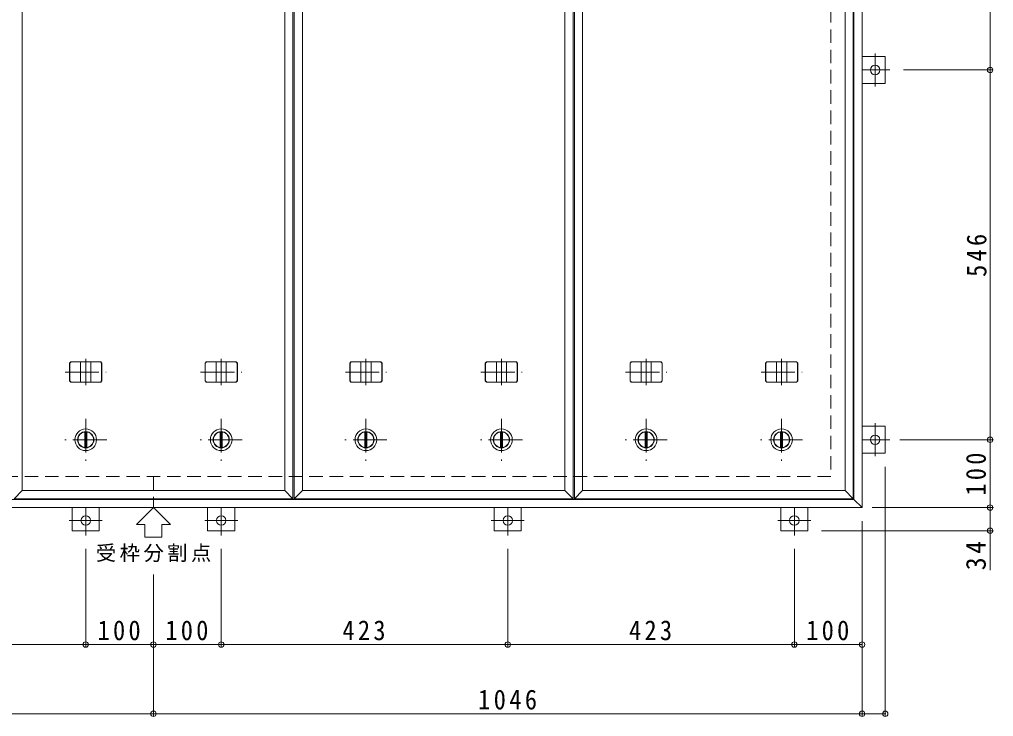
# Model space of a CAD drawing. Units: millimetres at full size, sheet at 1:10. Extents: x -2620 to 2671, y -1958 to 1823.
# Drawn here: x -1275 to 163, y -236 to 793 of the extents above; entities that cross this region are included whole.
import ezdxf

# ---------------------------------------------------------------- set-up
doc = ezdxf.new("R2010")
doc.units = ezdxf.units.MM
doc.header["$LTSCALE"] = 10
doc.header["$PDMODE"] = 32
doc.header["$PDSIZE"] = 8
doc.linetypes.add('CHAIN1', pattern=[8, 5, -1, 1, -1])
doc.linetypes.add('DASHED2', pattern=[3, 2, -1])
for name, color, linetype, lineweight in [('C-1', 2, 'DASHED2', 9), ('C-2', 3, 'Continuous', 9), ('C-3', 4, 'Continuous', 9), ('C-5', 7, 'Continuous', 9), ('C-C', 2, 'Continuous', 9), ('C-E', 3, 'Continuous', 9), ('C-F', 7, 'Continuous', 9)]:
    doc.layers.add(name, color=color, linetype=linetype, lineweight=lineweight)
doc.styles.add('ＭＳ ゴシック', font='')
doc.styles.get('ＭＳ ゴシック').set_extended_font_data('MS Gothic')

msp = doc.modelspace()

# ---------------------------------------------------------------- linework, layer by layer
at = {"layer": 'C-1'}
for p, q in [((-76.96, 1318.84), (-76.96, 118.84)), ((-76.96, 118.84), (-2076.96, 118.84)), ((-1076.96, 118.84), (-1076.96, 72.84))]:
    msp.add_line(p, q, dxfattribs=at)
at = {"layer": 'C-2'}
for p, q in [((-871.21, 1351.84), (-871.21, 85.84)), ((-869.08, 1351.84), (-869.08, 85.84)), ((-457.58, 1351.84), (-457.58, 85.84)), ((-455.46, 1351.84), (-455.46, 85.84)), ((-43.96, 1351.84), (-43.96, 85.84)), ((-1270.71, 1339.84), (-1270.71, 97.84)), ((-883.21, 1339.84), (-883.21, 97.84)), ((-857.08, 1339.84), (-857.08, 97.84)), ((-469.58, 1339.84), (-469.58, 97.84)), ((-443.46, 1339.84), (-443.46, 97.84)), ((-55.96, 1339.84), (-55.96, 97.84))]:
    msp.add_line(p, q, dxfattribs=at)
for points in [[(-1270.71, 97.84), (-1282.71, 85.84), (-871.21, 85.84)], [(-1270.71, 97.84), (-883.21, 97.84), (-871.21, 85.84)], [(-857.08, 97.84), (-869.08, 85.84), (-457.58, 85.84)], [(-857.08, 97.84), (-469.58, 97.84), (-457.58, 85.84)], [(-443.46, 97.84), (-455.46, 85.84), (-43.96, 85.84)], [(-443.46, 97.84), (-55.96, 97.84), (-43.96, 85.84)]]:
    msp.add_lwpolyline(points, dxfattribs=at)
at = {"layer": 'C-3', "color": 2}
for p, q in [((-42.96, 84.84), (-42.96, 1352.84)), ((-30.96, 1364.84), (-30.96, 72.84)), ((-30.96, 72.84), (-2122.96, 72.84)), ((-42.96, 84.84), (-2110.96, 84.84)), ((-42.96, 84.84), (-30.96, 72.84))]:
    msp.add_line(p, q, dxfattribs=at)
at = {"layer": 'C-3'}
for p, q in [((-1200.79, 285.84), (-1199.06, 287.84)), ((-1200.39, 285.84), (-1198.66, 287.84)), ((-1154.86, 287.84), (-1199.06, 287.84)), ((-1184.46, 287.84), (-1184.46, 257.84)), ((-1169.46, 287.84), (-1169.46, 257.84)), ((-1153.52, 285.84), (-1155.26, 287.84)), ((-1153.12, 285.84), (-1154.86, 287.84)), ((-1000.79, 285.84), (-999.06, 287.84)), ((-1000.39, 285.84), (-998.66, 287.84)), ((-954.86, 287.84), (-999.06, 287.84)), ((-984.46, 287.84), (-984.46, 257.84)), ((-969.46, 287.84), (-969.46, 257.84)), ((-953.52, 285.84), (-955.26, 287.84)), ((-953.12, 285.84), (-954.86, 287.84)), ((-787.17, 285.84), (-785.44, 287.84)), ((-786.77, 285.84), (-785.04, 287.84)), ((-741.23, 287.84), (-785.44, 287.84)), ((-770.83, 287.84), (-770.83, 257.84)), ((-755.83, 287.84), (-755.83, 257.84)), ((-739.9, 285.84), (-741.63, 287.84)), ((-739.5, 285.84), (-741.23, 287.84)), ((-587.17, 285.84), (-585.44, 287.84)), ((-586.77, 285.84), (-585.04, 287.84)), ((-541.23, 287.84), (-585.44, 287.84)), ((-570.83, 287.84), (-570.83, 257.84)), ((-555.83, 287.84), (-555.83, 257.84)), ((-539.9, 285.84), (-541.63, 287.84)), ((-539.5, 285.84), (-541.23, 287.84)), ((-373.54, 285.84), (-371.81, 287.84)), ((-373.14, 285.84), (-371.41, 287.84)), ((-327.61, 287.84), (-371.81, 287.84)), ((-357.21, 287.84), (-357.21, 257.84)), ((-342.21, 287.84), (-342.21, 257.84)), ((-326.27, 285.84), (-328.01, 287.84)), ((-325.87, 285.84), (-327.61, 287.84)), ((-173.54, 285.84), (-171.81, 287.84)), ((-173.14, 285.84), (-171.41, 287.84)), ((-127.61, 287.84), (-171.81, 287.84)), ((-157.21, 287.84), (-157.21, 257.84)), ((-142.21, 287.84), (-142.21, 257.84)), ((-126.27, 285.84), (-128.01, 287.84)), ((-125.87, 285.84), (-127.61, 287.84)), ((-1200.39, 285.84), (-1200.79, 285.84)), ((-1200.79, 285.84), (-1200.79, 259.84)), ((-1200.39, 285.84), (-1200.39, 259.84)), ((-1153.52, 285.84), (-1153.12, 285.84)), ((-1153.52, 285.84), (-1153.52, 259.84)), ((-1153.12, 285.84), (-1153.12, 259.84)), ((-1000.39, 285.84), (-1000.79, 285.84)), ((-1000.79, 285.84), (-1000.79, 259.84)), ((-1000.39, 285.84), (-1000.39, 259.84)), ((-953.52, 285.84), (-953.12, 285.84)), ((-953.52, 285.84), (-953.52, 259.84)), ((-953.12, 285.84), (-953.12, 259.84)), ((-786.77, 285.84), (-787.17, 285.84)), ((-787.17, 285.84), (-787.17, 259.84)), ((-786.77, 285.84), (-786.77, 259.84)), ((-739.9, 285.84), (-739.5, 285.84)), ((-739.9, 285.84), (-739.9, 259.84)), ((-739.5, 285.84), (-739.5, 259.84)), ((-586.77, 285.84), (-587.17, 285.84)), ((-587.17, 285.84), (-587.17, 259.84)), ((-586.77, 285.84), (-586.77, 259.84)), ((-539.9, 285.84), (-539.5, 285.84)), ((-539.9, 285.84), (-539.9, 259.84)), ((-539.5, 285.84), (-539.5, 259.84)), ((-373.14, 285.84), (-373.54, 285.84)), ((-373.54, 285.84), (-373.54, 259.84)), ((-373.14, 285.84), (-373.14, 259.84)), ((-326.27, 285.84), (-325.87, 285.84)), ((-326.27, 285.84), (-326.27, 259.84)), ((-325.87, 285.84), (-325.87, 259.84)), ((-173.14, 285.84), (-173.54, 285.84)), ((-173.54, 285.84), (-173.54, 259.84)), ((-173.14, 285.84), (-173.14, 259.84)), ((-126.27, 285.84), (-125.87, 285.84)), ((-126.27, 285.84), (-126.27, 259.84)), ((-125.87, 285.84), (-125.87, 259.84)), ((-1200.39, 259.84), (-1200.79, 259.84)), ((-1200.79, 259.84), (-1199.06, 257.84)), ((-1200.39, 259.84), (-1198.66, 257.84)), ((-1153.52, 259.84), (-1155.26, 257.84)), ((-1153.12, 259.84), (-1154.86, 257.84)), ((-1153.52, 259.84), (-1153.12, 259.84)), ((-1000.39, 259.84), (-1000.79, 259.84)), ((-1000.79, 259.84), (-999.06, 257.84)), ((-1000.39, 259.84), (-998.66, 257.84)), ((-953.52, 259.84), (-955.26, 257.84)), ((-953.12, 259.84), (-954.86, 257.84)), ((-953.52, 259.84), (-953.12, 259.84)), ((-786.77, 259.84), (-787.17, 259.84)), ((-787.17, 259.84), (-785.44, 257.84)), ((-786.77, 259.84), (-785.04, 257.84)), ((-739.9, 259.84), (-741.63, 257.84)), ((-739.5, 259.84), (-741.23, 257.84)), ((-739.9, 259.84), (-739.5, 259.84)), ((-586.77, 259.84), (-587.17, 259.84)), ((-587.17, 259.84), (-585.44, 257.84)), ((-586.77, 259.84), (-585.04, 257.84)), ((-539.9, 259.84), (-541.63, 257.84)), ((-539.5, 259.84), (-541.23, 257.84)), ((-539.9, 259.84), (-539.5, 259.84)), ((-373.14, 259.84), (-373.54, 259.84)), ((-373.54, 259.84), (-371.81, 257.84)), ((-373.14, 259.84), (-371.41, 257.84)), ((-326.27, 259.84), (-328.01, 257.84)), ((-325.87, 259.84), (-327.61, 257.84)), ((-326.27, 259.84), (-325.87, 259.84)), ((-173.14, 259.84), (-173.54, 259.84)), ((-173.54, 259.84), (-171.81, 257.84)), ((-173.14, 259.84), (-171.41, 257.84)), ((-126.27, 259.84), (-128.01, 257.84)), ((-125.87, 259.84), (-127.61, 257.84)), ((-126.27, 259.84), (-125.87, 259.84)), ((-1199.06, 257.84), (-1154.86, 257.84)), ((-999.06, 257.84), (-954.86, 257.84)), ((-785.44, 257.84), (-741.23, 257.84)), ((-585.44, 257.84), (-541.23, 257.84)), ((-371.81, 257.84), (-327.61, 257.84)), ((-171.81, 257.84), (-127.61, 257.84))]:
    msp.add_line(p, q, dxfattribs=at)
at = {"layer": 'C-3', "linetype": 'CHAIN1'}
for p, q in [((-1176.96, 292.3), (-1176.96, 253.39)), ((-976.96, 292.3), (-976.96, 253.39)), ((-763.33, 292.3), (-763.33, 253.39)), ((-563.33, 292.3), (-563.33, 253.39)), ((-349.71, 292.3), (-349.71, 253.39)), ((-149.71, 292.3), (-149.71, 253.39)), ((-1207.34, 272.84), (-1146.58, 272.84)), ((-1007.34, 272.84), (-946.57, 272.84)), ((-793.72, 272.84), (-732.95, 272.84)), ((-593.72, 272.84), (-532.95, 272.84)), ((-380.09, 272.84), (-319.33, 272.84)), ((-180.09, 272.84), (-119.32, 272.84))]:
    msp.add_line(p, q, dxfattribs=at)
at = {"layer": 'C-5'}
for p, q in [((-1076.96, 72.84), (-1101.96, 47.84)), ((-1076.96, 72.84), (-1051.96, 47.84)), ((-1101.96, 47.84), (-1089.46, 47.84)), ((-1064.46, 47.84), (-1051.96, 47.84)), ((-1064.46, 47.84), (-1064.46, 29.14))]:
    msp.add_line(p, q, dxfattribs=at)
msp.add_lwpolyline([(-1089.46, 47.84), (-1089.46, 29.14), (-1064.46, 29.14)], dxfattribs=at)
at = {"layer": 'C-C', "linetype": 'CHAIN1'}
for p, q in [((-1176.96, 203.84), (-1176.96, 141.84)), ((-976.96, 203.84), (-976.96, 141.84)), ((-763.33, 203.84), (-763.33, 141.84)), ((-563.33, 203.84), (-563.33, 141.84)), ((-349.71, 203.84), (-349.71, 141.84)), ((-149.71, 203.84), (-149.71, 141.84)), ((-1145.96, 172.84), (-1207.96, 172.84)), ((-945.96, 172.84), (-1007.96, 172.84)), ((-732.33, 172.84), (-794.33, 172.84)), ((-532.33, 172.84), (-594.33, 172.84)), ((-318.71, 172.84), (-380.71, 172.84)), ((-118.71, 172.84), (-180.71, 172.84))]:
    msp.add_line(p, q, dxfattribs=at)
at = {"layer": 'C-C'}
for p, q in [((-1178.46, 161.44), (-1178.46, 184.25)), ((-1175.46, 161.44), (-1175.46, 184.25)), ((-978.46, 161.44), (-978.46, 184.25)), ((-975.46, 161.44), (-975.46, 184.25)), ((-764.83, 161.44), (-764.83, 184.25)), ((-761.83, 161.44), (-761.83, 184.25)), ((-564.83, 161.44), (-564.83, 184.25)), ((-561.83, 161.44), (-561.83, 184.25)), ((-351.21, 161.44), (-351.21, 184.25)), ((-348.21, 161.44), (-348.21, 184.25)), ((-151.21, 161.44), (-151.21, 184.25)), ((-148.21, 161.44), (-148.21, 184.25))]:
    msp.add_line(p, q, dxfattribs=at)
for centre, radius in [((-1176.96, 172.84), 16), ((-976.96, 172.84), 16), ((-763.33, 172.84), 16), ((-563.33, 172.84), 16), ((-349.71, 172.84), 16), ((-149.71, 172.84), 16), ((-1176.96, 172.84), 12), ((-1176.96, 172.84), 11.5), ((-976.96, 172.84), 12), ((-976.96, 172.84), 11.5), ((-763.33, 172.84), 12), ((-763.33, 172.84), 11.5), ((-563.33, 172.84), 12), ((-563.33, 172.84), 11.5), ((-349.71, 172.84), 12), ((-349.71, 172.84), 11.5), ((-149.71, 172.84), 12), ((-149.71, 172.84), 11.5)]:
    msp.add_circle(centre, radius, dxfattribs=at)
at = {"layer": 'C-E'}
for p, q in [((3.24, 738.84), (-30.96, 738.84)), ((3.24, 738.84), (3.24, 698.84)), ((3.24, 698.84), (-30.96, 698.84)), ((3.24, 192.84), (-30.96, 192.84)), ((3.24, 192.84), (3.24, 152.84)), ((3.24, 152.84), (-30.96, 152.84)), ((-1196.96, 38.64), (-1196.96, 72.84)), ((-1156.96, 38.64), (-1156.96, 72.84)), ((-996.96, 38.64), (-996.96, 72.84)), ((-956.96, 38.64), (-956.96, 72.84)), ((-573.96, 38.64), (-573.96, 72.84)), ((-533.96, 38.64), (-533.96, 72.84)), ((-150.96, 38.64), (-150.96, 72.84)), ((-110.96, 38.64), (-110.96, 72.84)), ((-1156.96, 38.64), (-1196.96, 38.64)), ((-956.96, 38.64), (-996.96, 38.64)), ((-573.96, 38.64), (-533.96, 38.64)), ((-110.96, 38.64), (-150.96, 38.64))]:
    msp.add_line(p, q, dxfattribs=at)
at = {"layer": 'C-E', "linetype": 'CHAIN1'}
for p, q in [((-11.76, 694.47), (-11.76, 743.22)), ((10.21, 718.84), (-30.96, 718.84)), ((-11.76, 148.47), (-11.76, 197.22)), ((10.21, 172.84), (-30.96, 172.84)), ((-1176.96, 31.67), (-1176.96, 72.84)), ((-976.96, 31.67), (-976.96, 72.84)), ((-553.96, 31.67), (-553.96, 72.84)), ((-130.96, 31.67), (-130.96, 72.84)), ((-1201.34, 53.64), (-1152.58, 53.64)), ((-1001.34, 53.64), (-952.58, 53.64)), ((-529.58, 53.64), (-578.34, 53.64)), ((-155.34, 53.64), (-106.58, 53.64))]:
    msp.add_line(p, q, dxfattribs=at)
at = {"layer": 'C-E'}
for centre in [(-11.76, 718.84), (-11.76, 172.84), (-1176.96, 53.64), (-976.96, 53.64), (-553.96, 53.64), (-130.96, 53.64)]:
    msp.add_circle(centre, 7, dxfattribs=at)
at = {"layer": 'C-F'}
for p, q in [((158.04, 1264.84), (158.04, 718.84)), ((161.04, 718.84), (30.21, 718.84)), ((158.04, 718.84), (158.04, 172.84)), ((24.56, 172.84), (163.04, 172.84)), ((158.04, 72.84), (158.04, 172.84)), ((3.24, -234.78), (3.24, 132.84)), ((-15.96, 72.84), (163.04, 72.84)), ((158.04, 72.84), (158.04, 38.64)), ((-30.96, -234.78), (-30.96, 52.84)), ((163.04, 38.64), (-90.96, 38.64)), ((158.04, 38.64), (158.04, -19.75)), ((-1176.96, -132.51), (-1176.96, 11.67)), ((-976.96, -132.51), (-976.96, 11.67)), ((-553.96, -132.51), (-553.96, 11.67)), ((-130.96, -132.51), (-130.96, 11.67)), ((-1076.96, -234.78), (-1076.96, -25.97)), ((-1599.96, -129.51), (-1176.96, -129.51)), ((-1176.96, -129.51), (-1076.96, -129.51)), ((-1076.96, -129.51), (-976.96, -129.51)), ((-976.96, -129.51), (-553.96, -129.51)), ((-553.96, -129.51), (-130.96, -129.51)), ((-130.96, -129.51), (-30.96, -129.51)), ((-2122.96, -231.78), (-1076.96, -231.78)), ((-1076.96, -231.78), (-30.96, -231.78)), ((-30.96, -231.78), (3.24, -231.78))]:
    msp.add_line(p, q, dxfattribs=at)
for p in [(158.04, 718.84), (158.04, 172.84), (158.04, 72.84), (158.04, 38.64), (-1176.96, -129.51), (-1076.96, -129.51), (-976.96, -129.51), (-553.96, -129.51), (-130.96, -129.51), (-30.96, -129.51), (-1076.96, -231.78), (-30.96, -231.78), (3.24, -231.78)]:
    msp.add_point(p, dxfattribs=at)

# ---------------------------------------------------------------- texts
at = {"layer": 'C-5', "insert": (-1161.96, -7.87), "char_height": 21.99, "attachment_point": 7, "style": 'ＭＳ ゴシック'}
msp.add_mtext('\\T1.17;受枠分割点', dxfattribs=at)
at = {"layer": 'C-F', "color": 2, "char_height": 29.33, "attachment_point": 7, "rotation": 90, "style": 'ＭＳ ゴシック'}
for s, insert in [('\\T1.27;\\W0.9;546', (153.04, 413.34)), ('\\T1.27;\\W0.9;100', (152.04, 90.34)), ('\\T1.27;\\W0.95;34', (152.04, -19.75))]:
    msp.add_mtext(s, dxfattribs=dict(at, insert=insert))
at = {"layer": 'C-F', "color": 2, "char_height": 29.33, "attachment_point": 7, "style": 'ＭＳ ゴシック'}
for s, insert in [('\\T1.27;\\W0.9;100', (-1159.46, -123.51)), ('\\T1.27;\\W0.9;100', (-1059.46, -123.51)), ('\\T1.27;\\W0.9;423', (-797.96, -123.51)), ('\\T1.27;\\W0.9;423', (-374.96, -123.51)), ('\\T1.27;\\W0.9;100', (-113.46, -123.51)), ('\\T1.28;\\W0.9;1046', (-597.71, -225.78))]:
    msp.add_mtext(s, dxfattribs=dict(at, insert=insert))

doc.saveas('drawing.dxf')
